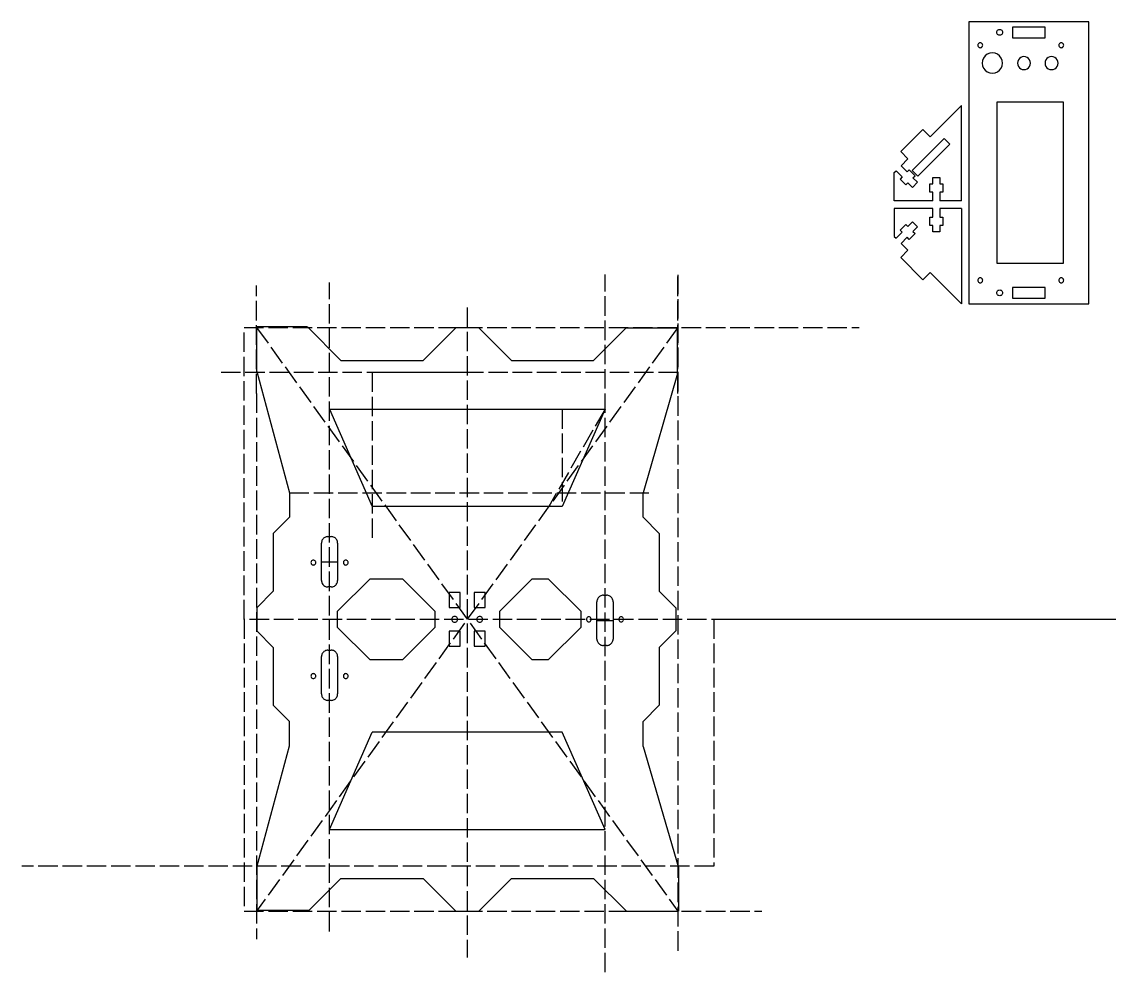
# Model space of a CAD drawing. Header units: inches. Extents: x -1229 to 729, y -736 to 1382.
# Drawn here: x -534 to 137, y -288 to 298 of the extents above; entities that cross this region are included whole.
import ezdxf

# ---------------------------------------------------------------- set-up
doc = ezdxf.new("R2010")
doc.units = ezdxf.units.IN
doc.header["$MEASUREMENT"] = 0
doc.linetypes.add('ACAD_ISO02W100', pattern=[15, 12, -3])
doc.layers.add('extension', color=1, linetype='ACAD_ISO02W100', plot=False)

msp = doc.modelspace()

# ---------------------------------------------------------------- linework, layer by layer
for p, q in [((50.83, 298.15), (50.83, 124.15)), ((124.83, 298.15), (50.83, 298.15)), ((124.83, 124.15), (124.83, 298.15)), ((68.03, 291.61), (68.09, 292.07)), ((68.09, 291.14), (68.03, 291.61)), ((68.09, 292.07), (68.27, 292.51)), ((68.27, 290.71), (68.09, 291.14)), ((68.27, 292.51), (68.55, 292.88)), ((68.55, 290.33), (68.27, 290.71)), ((68.55, 292.88), (68.93, 293.16)), ((68.93, 290.05), (68.55, 290.33)), ((68.93, 293.16), (69.36, 293.34)), ((69.36, 289.87), (68.93, 290.05)), ((69.36, 293.34), (69.83, 293.41)), ((69.83, 289.81), (69.36, 289.87)), ((69.83, 293.41), (70.29, 293.34)), ((70.29, 289.87), (69.83, 289.81)), ((70.29, 293.34), (70.73, 293.16)), ((70.73, 290.05), (70.29, 289.87)), ((70.73, 293.16), (71.1, 292.88)), ((71.1, 290.33), (70.73, 290.05)), ((71.1, 292.88), (71.39, 292.51)), ((71.39, 290.71), (71.1, 290.33)), ((71.39, 292.51), (71.57, 292.07)), ((71.57, 291.14), (71.39, 290.71)), ((71.57, 292.07), (71.63, 291.61)), ((71.63, 291.61), (71.57, 291.14)), ((77.83, 294.91), (77.83, 288.31)), ((97.83, 294.91), (77.83, 294.91)), ((97.83, 288.31), (97.83, 294.91)), ((56.38, 284.04), (56.33, 283.65)), ((56.33, 283.65), (56.38, 283.26)), ((56.53, 284.4), (56.38, 284.04)), ((56.38, 283.26), (56.53, 282.9)), ((56.77, 284.71), (56.53, 284.4)), ((56.53, 282.9), (56.77, 282.59)), ((57.08, 284.95), (56.77, 284.71)), ((56.77, 282.59), (57.08, 282.35)), ((57.44, 285.1), (57.08, 284.95)), ((57.08, 282.35), (57.44, 282.2)), ((57.83, 285.15), (57.44, 285.1)), ((57.44, 282.2), (57.83, 282.15)), ((58.22, 285.1), (57.83, 285.15)), ((57.83, 282.15), (58.22, 282.2)), ((58.58, 284.95), (58.22, 285.1)), ((58.22, 282.2), (58.58, 282.35)), ((58.89, 284.71), (58.58, 284.95)), ((58.58, 282.35), (58.89, 282.59)), ((59.13, 284.4), (58.89, 284.71)), ((58.89, 282.59), (59.13, 282.9)), ((59.28, 284.04), (59.13, 284.4)), ((59.13, 282.9), (59.28, 283.26)), ((59.33, 283.65), (59.28, 284.04)), ((59.28, 283.26), (59.33, 283.65)), ((77.83, 288.31), (97.83, 288.31)), ((106.38, 284.04), (106.33, 283.65)), ((106.33, 283.65), (106.38, 283.26)), ((106.53, 284.4), (106.38, 284.04)), ((106.38, 283.26), (106.53, 282.9)), ((106.77, 284.71), (106.53, 284.4)), ((106.53, 282.9), (106.77, 282.59)), ((107.08, 284.95), (106.77, 284.71)), ((106.77, 282.59), (107.08, 282.35)), ((107.44, 285.1), (107.08, 284.95)), ((107.08, 282.35), (107.44, 282.2)), ((107.83, 285.15), (107.44, 285.1)), ((107.44, 282.2), (107.83, 282.15)), ((108.22, 285.1), (107.83, 285.15)), ((107.83, 282.15), (108.22, 282.2)), ((108.58, 284.95), (108.22, 285.1)), ((108.22, 282.2), (108.58, 282.35)), ((108.89, 284.71), (108.58, 284.95)), ((108.58, 282.35), (108.89, 282.59)), ((109.13, 284.4), (108.89, 284.71)), ((108.89, 282.59), (109.13, 282.9)), ((109.28, 284.04), (109.13, 284.4)), ((109.13, 282.9), (109.28, 283.26)), ((109.33, 283.65), (109.28, 284.04)), ((109.28, 283.26), (109.33, 283.65)), ((59.91, 275.78), (59.29, 274.27)), ((60.91, 277.07), (59.91, 275.78)), ((62.2, 278.06), (60.91, 277.07)), ((63.71, 278.69), (62.2, 278.06)), ((65.33, 278.9), (63.71, 278.69)), ((66.94, 278.69), (65.33, 278.9)), ((68.45, 278.06), (66.94, 278.69)), ((69.75, 277.07), (68.45, 278.06)), ((70.74, 275.78), (69.75, 277.07)), ((71.36, 274.27), (70.74, 275.78)), ((82, 275.48), (81.36, 274.65)), ((82.83, 276.11), (82, 275.48)), ((83.79, 276.51), (82.83, 276.11)), ((84.83, 276.65), (83.79, 276.51)), ((85.86, 276.51), (84.83, 276.65)), ((86.83, 276.11), (85.86, 276.51)), ((87.66, 275.48), (86.83, 276.11)), ((88.29, 274.65), (87.66, 275.48)), ((99, 275.48), (98.36, 274.65)), ((99.83, 276.11), (99, 275.48)), ((100.79, 276.51), (99.83, 276.11)), ((101.83, 276.65), (100.79, 276.51)), ((102.86, 276.51), (101.83, 276.65)), ((103.83, 276.11), (102.86, 276.51)), ((104.66, 275.48), (103.83, 276.11)), ((105.29, 274.65), (104.66, 275.48)), ((59.29, 274.27), (59.08, 272.65)), ((59.08, 272.65), (59.29, 271.03)), ((59.29, 271.03), (59.91, 269.53)), ((59.91, 269.53), (60.91, 268.23)), ((69.75, 268.23), (70.74, 269.53)), ((70.74, 269.53), (71.36, 271.03)), ((71.58, 272.65), (71.36, 274.27)), ((71.36, 271.03), (71.58, 272.65)), ((80.96, 273.69), (80.83, 272.65)), ((80.83, 272.65), (80.96, 271.61)), ((81.36, 274.65), (80.96, 273.69)), ((80.96, 271.61), (81.36, 270.65)), ((81.36, 270.65), (82, 269.82)), ((82, 269.82), (82.83, 269.19)), ((82.83, 269.19), (83.79, 268.79)), ((83.79, 268.79), (84.83, 268.65)), ((84.83, 268.65), (85.86, 268.79)), ((85.86, 268.79), (86.83, 269.19)), ((86.83, 269.19), (87.66, 269.82)), ((87.66, 269.82), (88.29, 270.65)), ((88.69, 273.69), (88.29, 274.65)), ((88.29, 270.65), (88.69, 271.61)), ((88.83, 272.65), (88.69, 273.69)), ((88.69, 271.61), (88.83, 272.65)), ((97.96, 273.69), (97.83, 272.65)), ((97.83, 272.65), (97.96, 271.61)), ((98.36, 274.65), (97.96, 273.69)), ((97.96, 271.61), (98.36, 270.65)), ((98.36, 270.65), (99, 269.82)), ((99, 269.82), (99.83, 269.19)), ((99.83, 269.19), (100.79, 268.79)), ((100.79, 268.79), (101.83, 268.65)), ((101.83, 268.65), (102.86, 268.79)), ((102.86, 268.79), (103.83, 269.19)), ((103.83, 269.19), (104.66, 269.82)), ((104.66, 269.82), (105.29, 270.65)), ((105.69, 273.69), (105.29, 274.65)), ((105.29, 270.65), (105.69, 271.61)), ((105.83, 272.65), (105.69, 273.69)), ((105.69, 271.61), (105.83, 272.65)), ((60.91, 268.23), (62.2, 267.24)), ((62.2, 267.24), (63.71, 266.61)), ((63.71, 266.61), (65.33, 266.4)), ((65.33, 266.4), (66.94, 266.61)), ((66.94, 266.61), (68.45, 267.24)), ((68.45, 267.24), (69.75, 268.23)), ((109.13, 248.65), (68.13, 248.65)), ((68.13, 248.65), (68.13, 149.15)), ((109.13, 149.15), (109.13, 248.65)), ((46.25, 246.56), (26.94, 227.26)), ((46.25, 187.76), (46.25, 246.56)), ((8.74, 218.02), (22.46, 231.74)), ((22.46, 231.74), (26.94, 227.26)), ((35.57, 226.23), (15.77, 206.43)), ((19.29, 202.91), (39.09, 222.71)), ((39.09, 222.71), (35.57, 226.23)), ((13.22, 213.54), (8.74, 218.02)), ((13.22, 213.54), (8.95, 209.27)), ((12.7, 205.52), (8.95, 209.27)), ((4.78, 205.1), (5.84, 206.16)), ((4.78, 187.76), (4.78, 205.1)), ((5.84, 206.16), (9.59, 202.41)), ((9.59, 202.41), (8.32, 201.14)), ((13.97, 206.79), (12.7, 205.52)), ((17.58, 203.19), (13.97, 206.79)), ((15.77, 206.43), (19.29, 202.91)), ((16.31, 201.92), (17.58, 203.19)), ((19.1, 199.12), (16.31, 201.92)), ((28.58, 198.16), (28.58, 202.11)), ((28.58, 202.11), (32.98, 202.11)), ((32.98, 202.11), (32.98, 198.16)), ((8.32, 201.14), (11.92, 197.53)), ((11.92, 197.53), (13.19, 198.8)), ((13.19, 198.8), (15.99, 196.01)), ((15.99, 196.01), (19.1, 199.12)), ((26.78, 193.06), (26.78, 198.16)), ((26.78, 198.16), (28.58, 198.16)), ((32.98, 198.16), (34.78, 198.16)), ((34.78, 198.16), (34.78, 193.06)), ((28.58, 193.06), (26.78, 193.06)), ((28.58, 187.76), (28.58, 193.06)), ((34.78, 193.06), (32.98, 193.06)), ((32.98, 193.06), (32.98, 187.76)), ((28.58, 187.76), (4.78, 187.76)), ((28.59, 182.95), (4.79, 182.95)), ((4.79, 182.95), (4.79, 165.62)), ((28.59, 177.65), (28.59, 182.95)), ((46.25, 187.76), (32.98, 187.76)), ((32.99, 182.95), (32.99, 177.65)), ((46.26, 182.95), (32.99, 182.95)), ((46.26, 182.95), (46.26, 124.15)), ((13.2, 171.91), (16, 174.7)), ((16, 174.7), (19.11, 171.59)), ((26.79, 172.55), (26.79, 177.65)), ((26.79, 177.65), (28.59, 177.65)), ((32.99, 177.65), (34.79, 177.65)), ((34.79, 177.65), (34.79, 172.55)), ((5.85, 164.56), (9.6, 168.3)), ((8.32, 169.58), (11.93, 173.18)), ((9.6, 168.3), (8.32, 169.58)), ((11.93, 173.18), (13.2, 171.91)), ((19.11, 171.59), (16.31, 168.8)), ((16.31, 168.8), (17.59, 167.53)), ((28.59, 172.55), (26.79, 172.55)), ((28.59, 168.6), (28.59, 172.55)), ((32.99, 168.6), (28.59, 168.6)), ((34.79, 172.55), (32.99, 172.55)), ((32.99, 172.55), (32.99, 168.6)), ((4.79, 165.62), (5.85, 164.56)), ((12.71, 165.19), (8.96, 161.44)), ((13.23, 157.17), (8.96, 161.44)), ((13.98, 163.92), (12.71, 165.19)), ((17.59, 167.53), (13.98, 163.92)), ((13.23, 157.17), (8.75, 152.69)), ((8.75, 152.69), (22.47, 138.97)), ((68.13, 149.15), (109.13, 149.15)), ((22.47, 138.97), (26.95, 143.45)), ((46.26, 124.15), (26.95, 143.45)), ((56.38, 139.04), (56.33, 138.65)), ((56.33, 138.65), (56.38, 138.26)), ((56.53, 139.4), (56.38, 139.04)), ((56.38, 138.26), (56.53, 137.9)), ((56.77, 139.71), (56.53, 139.4)), ((56.53, 137.9), (56.77, 137.59)), ((57.08, 139.95), (56.77, 139.71)), ((56.77, 137.59), (57.08, 137.35)), ((57.44, 140.1), (57.08, 139.95)), ((57.08, 137.35), (57.44, 137.2)), ((57.83, 140.15), (57.44, 140.1)), ((57.44, 137.2), (57.83, 137.15)), ((58.22, 140.1), (57.83, 140.15)), ((57.83, 137.15), (58.22, 137.2)), ((58.58, 139.95), (58.22, 140.1)), ((58.22, 137.2), (58.58, 137.35)), ((58.89, 139.71), (58.58, 139.95)), ((58.58, 137.35), (58.89, 137.59)), ((59.13, 139.4), (58.89, 139.71)), ((58.89, 137.59), (59.13, 137.9)), ((59.28, 139.04), (59.13, 139.4)), ((59.13, 137.9), (59.28, 138.26)), ((59.33, 138.65), (59.28, 139.04)), ((59.28, 138.26), (59.33, 138.65)), ((106.38, 139.04), (106.33, 138.65)), ((106.33, 138.65), (106.38, 138.26)), ((106.53, 139.4), (106.38, 139.04)), ((106.38, 138.26), (106.53, 137.9)), ((106.77, 139.71), (106.53, 139.4)), ((106.53, 137.9), (106.77, 137.59)), ((107.08, 139.95), (106.77, 139.71)), ((106.77, 137.59), (107.08, 137.35)), ((107.44, 140.1), (107.08, 139.95)), ((107.08, 137.35), (107.44, 137.2)), ((107.83, 140.15), (107.44, 140.1)), ((107.44, 137.2), (107.83, 137.15)), ((108.22, 140.1), (107.83, 140.15)), ((107.83, 137.15), (108.22, 137.2)), ((108.58, 139.95), (108.22, 140.1)), ((108.22, 137.2), (108.58, 137.35)), ((108.89, 139.71), (108.58, 139.95)), ((108.58, 137.35), (108.89, 137.59)), ((109.13, 139.4), (108.89, 139.71)), ((108.89, 137.59), (109.13, 137.9)), ((109.28, 139.04), (109.13, 139.4)), ((109.13, 137.9), (109.28, 138.26)), ((109.33, 138.65), (109.28, 139.04)), ((109.28, 138.26), (109.33, 138.65)), ((68.03, 130.93), (68.09, 131.39)), ((68.09, 130.46), (68.03, 130.93)), ((68.09, 131.39), (68.27, 131.83)), ((68.27, 130.03), (68.09, 130.46)), ((68.27, 131.83), (68.55, 132.2)), ((68.55, 129.66), (68.27, 130.03)), ((68.55, 132.2), (68.93, 132.49)), ((68.93, 129.37), (68.55, 129.66)), ((68.93, 132.49), (69.36, 132.67)), ((69.36, 129.19), (68.93, 129.37)), ((69.36, 132.67), (69.83, 132.73)), ((69.83, 129.13), (69.36, 129.19)), ((69.83, 132.73), (70.29, 132.67)), ((70.29, 129.19), (69.83, 129.13)), ((70.29, 132.67), (70.73, 132.49)), ((70.73, 129.37), (70.29, 129.19)), ((70.73, 132.49), (71.1, 132.2)), ((71.1, 129.66), (70.73, 129.37)), ((71.1, 132.2), (71.39, 131.83)), ((71.39, 130.03), (71.1, 129.66)), ((71.39, 131.83), (71.57, 131.39)), ((71.57, 130.46), (71.39, 130.03)), ((71.57, 131.39), (71.63, 130.93)), ((71.63, 130.93), (71.57, 130.46)), ((77.83, 134.23), (77.83, 127.63)), ((97.83, 134.23), (77.83, 134.23)), ((77.83, 127.63), (97.83, 127.63)), ((97.83, 127.63), (97.83, 134.23)), ((50.83, 124.15), (124.83, 124.15)), ((-388.69, 82.38), (-388.69, 109.87)), ((-357.35, 109.87), (-388.69, 109.87)), ((-357.25, 109.77), (-336.76, 89.28)), ((-286.04, 89.28), (-265.88, 109.43)), ((-251.64, 109.43), (-265.88, 109.43)), ((-231.49, 89.28), (-251.64, 109.43)), ((-160.76, 109.28), (-180.76, 89.28)), ((-160.67, 109.36), (-129.02, 109.36)), ((-129.02, 81.12), (-129.02, 109.36)), ((-336.76, 89.28), (-286.04, 89.28)), ((-231.49, 89.28), (-180.76, 89.28)), ((-388.69, 82.38), (-368.52, 7.52)), ((-128.99, 81.19), (-150.25, 7.52)), ((-343.76, 59.13), (-173.76, 59.13)), ((-343.76, 59.13), (-317.4, -0.87)), ((-173.76, 59.13), (-200.12, -0.87)), ((-368.52, 7.52), (-368.52, -7.48)), ((-150.25, -7.48), (-150.25, 7.52)), ((-200.12, -0.87), (-317.4, -0.87)), ((-368.52, -7.48), (-378.52, -17.48)), ((-150.25, -7.48), (-140.25, -17.48)), ((-378.52, -17.48), (-378.52, -53.2)), ((-346.76, -20), (-347.2, -20.29)), ((-346.29, -19.77), (-346.76, -20)), ((-345.8, -19.6), (-346.29, -19.77)), ((-345.28, -19.5), (-345.8, -19.6)), ((-344.76, -19.47), (-345.28, -19.5)), ((-344.76, -19.47), (-342.76, -19.47)), ((-342.24, -19.5), (-342.76, -19.47)), ((-341.73, -19.6), (-342.24, -19.5)), ((-341.23, -19.77), (-341.73, -19.6)), ((-340.76, -20), (-341.23, -19.77)), ((-340.33, -20.29), (-340.76, -20)), ((-140.25, -17.48), (-140.25, -53.2)), ((-348.73, -22.95), (-348.76, -23.47)), ((-348.76, -46.47), (-348.76, -23.47)), ((-348.63, -22.43), (-348.73, -22.95)), ((-348.46, -21.94), (-348.63, -22.43)), ((-348.23, -21.47), (-348.46, -21.94)), ((-347.93, -21.03), (-348.23, -21.47)), ((-347.59, -20.64), (-347.93, -21.03)), ((-347.2, -20.29), (-347.59, -20.64)), ((-339.93, -20.64), (-340.33, -20.29)), ((-339.59, -21.03), (-339.93, -20.64)), ((-339.3, -21.47), (-339.59, -21.03)), ((-339.07, -21.94), (-339.3, -21.47)), ((-338.9, -22.43), (-339.07, -21.94)), ((-338.8, -22.95), (-338.9, -22.43)), ((-338.76, -23.47), (-338.8, -22.95)), ((-338.76, -23.47), (-338.76, -46.47)), ((-355.21, -35.09), (-355.26, -35.48)), ((-355.26, -35.48), (-355.21, -35.86)), ((-355.06, -34.73), (-355.21, -35.09)), ((-355.21, -35.86), (-355.06, -36.23)), ((-354.82, -34.41), (-355.06, -34.73)), ((-355.06, -36.23), (-354.82, -36.54)), ((-354.51, -34.18), (-354.82, -34.41)), ((-354.82, -36.54), (-354.51, -36.77)), ((-354.15, -34.03), (-354.51, -34.18)), ((-354.51, -36.77), (-354.15, -36.92)), ((-353.76, -33.98), (-354.15, -34.03)), ((-354.15, -36.92), (-353.76, -36.98)), ((-353.37, -34.03), (-353.76, -33.98)), ((-353.76, -36.98), (-353.37, -36.92)), ((-353.01, -34.18), (-353.37, -34.03)), ((-353.37, -36.92), (-353.01, -36.77)), ((-352.7, -34.41), (-353.01, -34.18)), ((-353.01, -36.77), (-352.7, -36.54)), ((-352.46, -34.73), (-352.7, -34.41)), ((-352.7, -36.54), (-352.46, -36.23)), ((-352.31, -35.09), (-352.46, -34.73)), ((-352.46, -36.23), (-352.31, -35.86)), ((-352.26, -35.48), (-352.31, -35.09)), ((-352.31, -35.86), (-352.26, -35.48)), ((-335.21, -35.09), (-335.26, -35.48)), ((-335.26, -35.48), (-335.21, -35.86)), ((-335.06, -34.73), (-335.21, -35.09)), ((-335.21, -35.86), (-335.06, -36.23)), ((-334.82, -34.41), (-335.06, -34.73)), ((-335.06, -36.23), (-334.82, -36.54)), ((-334.51, -34.18), (-334.82, -34.41)), ((-334.82, -36.54), (-334.51, -36.77)), ((-334.15, -34.03), (-334.51, -34.18)), ((-334.51, -36.77), (-334.15, -36.92)), ((-333.76, -33.98), (-334.15, -34.03)), ((-334.15, -36.92), (-333.76, -36.98)), ((-333.37, -34.03), (-333.76, -33.98)), ((-333.76, -36.98), (-333.37, -36.92)), ((-333.01, -34.18), (-333.37, -34.03)), ((-333.37, -36.92), (-333.01, -36.77)), ((-332.7, -34.41), (-333.01, -34.18)), ((-333.01, -36.77), (-332.7, -36.54)), ((-332.46, -34.73), (-332.7, -34.41)), ((-332.7, -36.54), (-332.46, -36.23)), ((-332.31, -35.09), (-332.46, -34.73)), ((-332.46, -36.23), (-332.31, -35.86)), ((-332.26, -35.48), (-332.31, -35.09)), ((-332.31, -35.86), (-332.26, -35.48)), ((-348.76, -46.47), (-348.73, -46.99)), ((-338.8, -46.99), (-338.76, -46.47)), ((-338.76, -65.48), (-318.76, -45.48)), ((-318.76, -45.48), (-298.76, -45.48)), ((-298.76, -45.48), (-278.76, -65.48)), ((-298.76, -45.48), (-298.69, -45.48)), ((-238.76, -65.48), (-218.76, -45.48)), ((-218.76, -45.48), (-208.76, -45.48)), ((-208.76, -45.48), (-188.76, -65.48)), ((-388.69, -63.37), (-378.52, -53.2)), ((-348.73, -46.99), (-348.63, -47.5)), ((-348.63, -47.5), (-348.46, -48)), ((-348.46, -48), (-348.23, -48.47)), ((-348.23, -48.47), (-347.93, -48.9)), ((-347.93, -48.9), (-347.59, -49.3)), ((-347.59, -49.3), (-347.2, -49.64)), ((-347.2, -49.64), (-346.76, -49.93)), ((-346.76, -49.93), (-346.29, -50.16)), ((-346.29, -50.16), (-345.8, -50.33)), ((-345.8, -50.33), (-345.28, -50.43)), ((-345.28, -50.43), (-344.76, -50.47)), ((-342.76, -50.47), (-344.76, -50.47)), ((-342.76, -50.47), (-342.24, -50.43)), ((-342.24, -50.43), (-341.73, -50.33)), ((-341.73, -50.33), (-341.23, -50.16)), ((-341.23, -50.16), (-340.76, -49.93)), ((-340.76, -49.93), (-340.33, -49.64)), ((-340.33, -49.64), (-339.93, -49.3)), ((-339.93, -49.3), (-339.59, -48.9)), ((-339.59, -48.9), (-339.3, -48.47)), ((-339.3, -48.47), (-339.07, -48)), ((-339.07, -48), (-338.9, -47.5)), ((-338.9, -47.5), (-338.8, -46.99)), ((-130.09, -63.37), (-140.25, -53.2)), ((-269.96, -53.94), (-269.96, -63.14)), ((-263.16, -53.94), (-269.96, -53.94)), ((-263.16, -63.14), (-263.16, -53.94)), ((-254.47, -53.96), (-254.47, -63.16)), ((-247.67, -53.96), (-254.47, -53.96)), ((-247.67, -63.16), (-247.67, -53.96)), ((-198.69, -55.48), (-198.69, -55.55)), ((-178.73, -59.09), (-178.76, -59.61)), ((-178.76, -82.61), (-178.76, -59.61)), ((-178.63, -58.58), (-178.73, -59.09)), ((-178.46, -58.08), (-178.63, -58.58)), ((-178.23, -57.61), (-178.46, -58.08)), ((-177.93, -57.18), (-178.23, -57.61)), ((-177.59, -56.78), (-177.93, -57.18)), ((-177.2, -56.44), (-177.59, -56.78)), ((-176.76, -56.15), (-177.2, -56.44)), ((-176.29, -55.92), (-176.76, -56.15)), ((-175.8, -55.75), (-176.29, -55.92)), ((-175.28, -55.65), (-175.8, -55.75)), ((-174.76, -55.61), (-175.28, -55.65)), ((-174.76, -55.61), (-172.76, -55.61)), ((-172.24, -55.65), (-172.76, -55.61)), ((-171.73, -55.75), (-172.24, -55.65)), ((-171.23, -55.92), (-171.73, -55.75)), ((-170.76, -56.15), (-171.23, -55.92)), ((-170.33, -56.44), (-170.76, -56.15)), ((-169.93, -56.78), (-170.33, -56.44)), ((-169.59, -57.18), (-169.93, -56.78)), ((-169.3, -57.61), (-169.59, -57.18)), ((-169.07, -58.08), (-169.3, -57.61)), ((-168.9, -58.58), (-169.07, -58.08)), ((-168.8, -59.09), (-168.9, -58.58)), ((-168.76, -59.61), (-168.8, -59.09)), ((-168.76, -59.61), (-168.76, -82.61)), ((-388.69, -63.37), (-388.69, -77.61)), ((-338.76, -75.48), (-338.76, -65.48)), ((-278.76, -65.48), (-278.76, -75.48)), ((-269.96, -63.14), (-263.16, -63.14)), ((-254.47, -63.16), (-247.67, -63.16)), ((-238.76, -75.48), (-238.76, -65.48)), ((-188.76, -65.48), (-188.76, -75.48)), ((-130.09, -63.37), (-130.09, -77.61)), ((-268.3, -69.98), (-268.37, -70.44)), ((-268.37, -70.44), (-268.3, -70.91)), ((-268.12, -69.54), (-268.3, -69.98)), ((-268.3, -70.91), (-268.12, -71.34)), ((-267.84, -69.17), (-268.12, -69.54)), ((-268.12, -71.34), (-267.84, -71.71)), ((-267.47, -68.88), (-267.84, -69.17)), ((-267.84, -71.71), (-267.46, -72)), ((-267.03, -68.7), (-267.47, -68.88)), ((-267.46, -72), (-267.03, -72.18)), ((-266.57, -68.64), (-267.03, -68.7)), ((-267.03, -72.18), (-266.56, -72.24)), ((-266.1, -68.7), (-266.57, -68.64)), ((-266.56, -72.24), (-266.1, -72.18)), ((-265.67, -68.88), (-266.1, -68.7)), ((-266.1, -72.18), (-265.66, -72)), ((-265.29, -69.17), (-265.67, -68.88)), ((-265.66, -72), (-265.29, -71.71)), ((-265.01, -69.54), (-265.29, -69.17)), ((-265.29, -71.71), (-265.01, -71.34)), ((-264.83, -69.98), (-265.01, -69.54)), ((-265.01, -71.34), (-264.83, -70.91)), ((-264.77, -70.44), (-264.83, -69.98)), ((-264.83, -70.91), (-264.77, -70.44)), ((-252.81, -69.99), (-252.87, -70.46)), ((-252.87, -70.46), (-252.81, -70.92)), ((-252.63, -69.56), (-252.81, -69.99)), ((-252.81, -70.92), (-252.63, -71.36)), ((-252.34, -69.18), (-252.63, -69.56)), ((-252.63, -71.36), (-252.34, -71.73)), ((-251.97, -68.9), (-252.34, -69.18)), ((-252.34, -71.73), (-251.97, -72.02)), ((-251.53, -68.72), (-251.97, -68.9)), ((-251.97, -72.02), (-251.53, -72.2)), ((-251.07, -68.66), (-251.53, -68.72)), ((-251.53, -72.2), (-251.07, -72.26)), ((-250.6, -68.72), (-251.07, -68.66)), ((-251.07, -72.26), (-250.6, -72.19)), ((-250.17, -68.9), (-250.6, -68.72)), ((-250.6, -72.19), (-250.17, -72.02)), ((-249.79, -69.18), (-250.17, -68.9)), ((-250.17, -72.02), (-249.79, -71.73)), ((-249.51, -69.56), (-249.79, -69.18)), ((-249.79, -71.73), (-249.51, -71.36)), ((-249.33, -69.99), (-249.51, -69.56)), ((-249.51, -71.36), (-249.33, -70.92)), ((-249.27, -70.46), (-249.33, -69.99)), ((-249.33, -70.92), (-249.27, -70.46)), ((-185.21, -70.09), (-185.26, -70.48)), ((-185.26, -70.48), (-185.21, -70.86)), ((-185.06, -69.73), (-185.21, -70.09)), ((-185.21, -70.86), (-185.06, -71.23)), ((-184.82, -69.41), (-185.06, -69.73)), ((-185.06, -71.23), (-184.82, -71.54)), ((-184.51, -69.18), (-184.82, -69.41)), ((-184.82, -71.54), (-184.51, -71.77)), ((-184.15, -69.03), (-184.51, -69.18)), ((-184.51, -71.77), (-184.15, -71.92)), ((-183.76, -68.98), (-184.15, -69.03)), ((-184.15, -71.92), (-183.76, -71.98)), ((-183.37, -69.03), (-183.76, -68.98)), ((-183.76, -71.98), (-183.37, -71.92)), ((-183.01, -69.18), (-183.37, -69.03)), ((-183.37, -71.92), (-183.01, -71.77)), ((-182.7, -69.41), (-183.01, -69.18)), ((-183.01, -71.77), (-182.7, -71.54)), ((-182.46, -69.73), (-182.7, -69.41)), ((-182.7, -71.54), (-182.46, -71.23)), ((-182.31, -70.09), (-182.46, -69.73)), ((-182.46, -71.23), (-182.31, -70.86)), ((-182.26, -70.48), (-182.31, -70.09)), ((-182.31, -70.86), (-182.26, -70.48)), ((-165.21, -70.09), (-165.26, -70.48)), ((-165.26, -70.48), (-165.21, -70.86)), ((-165.06, -69.73), (-165.21, -70.09)), ((-165.21, -70.86), (-165.06, -71.23)), ((-164.82, -69.41), (-165.06, -69.73)), ((-165.06, -71.23), (-164.82, -71.54)), ((-164.51, -69.18), (-164.82, -69.41)), ((-164.82, -71.54), (-164.51, -71.77)), ((-164.15, -69.03), (-164.51, -69.18)), ((-164.51, -71.77), (-164.15, -71.92)), ((-163.76, -68.98), (-164.15, -69.03)), ((-164.15, -71.92), (-163.76, -71.98)), ((-163.37, -69.03), (-163.76, -68.98)), ((-163.76, -71.98), (-163.37, -71.92)), ((-163.01, -69.18), (-163.37, -69.03)), ((-163.37, -71.92), (-163.01, -71.77)), ((-162.7, -69.41), (-163.01, -69.18)), ((-163.01, -71.77), (-162.7, -71.54)), ((-162.46, -69.73), (-162.7, -69.41)), ((-162.7, -71.54), (-162.46, -71.23)), ((-162.46, -69.73), (-162.31, -70.09)), ((-162.31, -70.86), (-162.46, -71.23)), ((-162.26, -70.48), (-162.31, -70.09)), ((-162.31, -70.86), (-162.26, -70.48)), ((-388.69, -77.61), (-378.52, -87.78)), ((-318.76, -95.48), (-338.76, -75.48)), ((-278.76, -75.48), (-298.76, -95.48)), ((-269.96, -77.74), (-269.96, -86.94)), ((-263.16, -77.74), (-269.96, -77.74)), ((-263.16, -86.94), (-263.16, -77.74)), ((-247.67, -77.76), (-254.47, -77.76)), ((-254.47, -77.76), (-254.47, -86.96)), ((-247.67, -86.96), (-247.67, -77.76)), ((-218.76, -95.48), (-238.76, -75.48)), ((-188.76, -75.48), (-208.76, -95.48)), ((-130.09, -77.61), (-140.25, -87.78)), ((-269.96, -86.94), (-263.16, -86.94)), ((-254.47, -86.96), (-247.67, -86.96)), ((-198.69, -85.4), (-198.69, -85.48)), ((-178.76, -82.61), (-178.73, -83.13)), ((-178.73, -83.13), (-178.63, -83.65)), ((-178.63, -83.65), (-178.46, -84.14)), ((-178.46, -84.14), (-178.23, -84.61)), ((-178.23, -84.61), (-177.93, -85.05)), ((-177.93, -85.05), (-177.59, -85.44)), ((-177.59, -85.44), (-177.2, -85.79)), ((-177.2, -85.79), (-176.76, -86.08)), ((-176.76, -86.08), (-176.29, -86.31)), ((-176.29, -86.31), (-175.8, -86.48)), ((-175.8, -86.48), (-175.28, -86.58)), ((-175.28, -86.58), (-174.76, -86.61)), ((-172.76, -86.61), (-174.76, -86.61)), ((-172.76, -86.61), (-172.24, -86.58)), ((-172.24, -86.58), (-171.73, -86.48)), ((-171.73, -86.48), (-171.23, -86.31)), ((-171.23, -86.31), (-170.76, -86.08)), ((-170.76, -86.08), (-170.33, -85.79)), ((-170.33, -85.79), (-169.93, -85.44)), ((-169.93, -85.44), (-169.59, -85.05)), ((-169.59, -85.05), (-169.3, -84.61)), ((-169.3, -84.61), (-169.07, -84.14)), ((-169.07, -84.14), (-168.9, -83.65)), ((-168.9, -83.65), (-168.8, -83.13)), ((-168.8, -83.13), (-168.76, -82.61)), ((-378.52, -87.78), (-378.52, -123.48)), ((-348.73, -92.95), (-348.76, -93.48)), ((-348.76, -116.48), (-348.76, -93.48)), ((-348.63, -92.44), (-348.73, -92.95)), ((-348.46, -91.94), (-348.63, -92.44)), ((-348.23, -91.48), (-348.46, -91.94)), ((-347.93, -91.04), (-348.23, -91.48)), ((-347.59, -90.65), (-347.93, -91.04)), ((-347.2, -90.3), (-347.59, -90.65)), ((-346.76, -90.01), (-347.2, -90.3)), ((-346.29, -89.78), (-346.76, -90.01)), ((-345.8, -89.61), (-346.29, -89.78)), ((-345.28, -89.51), (-345.8, -89.61)), ((-344.76, -89.48), (-345.28, -89.51)), ((-344.76, -89.48), (-342.76, -89.48)), ((-342.24, -89.51), (-342.76, -89.48)), ((-341.73, -89.61), (-342.24, -89.51)), ((-341.23, -89.78), (-341.73, -89.61)), ((-340.76, -90.01), (-341.23, -89.78)), ((-340.33, -90.3), (-340.76, -90.01)), ((-339.93, -90.65), (-340.33, -90.3)), ((-339.59, -91.04), (-339.93, -90.65)), ((-339.3, -91.48), (-339.59, -91.04)), ((-339.07, -91.94), (-339.3, -91.48)), ((-338.9, -92.44), (-339.07, -91.94)), ((-338.8, -92.95), (-338.9, -92.44)), ((-338.76, -93.48), (-338.8, -92.95)), ((-338.76, -93.48), (-338.76, -116.48)), ((-140.25, -87.78), (-140.25, -123.48)), ((-298.76, -95.48), (-318.76, -95.48)), ((-208.76, -95.48), (-218.76, -95.48)), ((-355.21, -105.09), (-355.26, -105.48)), ((-355.26, -105.48), (-355.21, -105.86)), ((-355.06, -104.73), (-355.21, -105.09)), ((-355.21, -105.86), (-355.06, -106.23)), ((-354.82, -104.41), (-355.06, -104.73)), ((-355.06, -106.23), (-354.82, -106.54)), ((-354.51, -104.18), (-354.82, -104.41)), ((-354.82, -106.54), (-354.51, -106.77)), ((-354.15, -104.03), (-354.51, -104.18)), ((-354.51, -106.77), (-354.15, -106.92)), ((-353.76, -103.98), (-354.15, -104.03)), ((-354.15, -106.92), (-353.76, -106.98)), ((-353.37, -104.03), (-353.76, -103.98)), ((-353.76, -106.98), (-353.37, -106.92)), ((-353.01, -104.18), (-353.37, -104.03)), ((-353.37, -106.92), (-353.01, -106.77)), ((-352.7, -104.41), (-353.01, -104.18)), ((-353.01, -106.77), (-352.7, -106.54)), ((-352.46, -104.73), (-352.7, -104.41)), ((-352.7, -106.54), (-352.46, -106.23)), ((-352.31, -105.09), (-352.46, -104.73)), ((-352.46, -106.23), (-352.31, -105.86)), ((-352.26, -105.48), (-352.31, -105.09)), ((-352.31, -105.86), (-352.26, -105.48)), ((-335.21, -105.09), (-335.26, -105.48)), ((-335.26, -105.48), (-335.21, -105.86)), ((-335.06, -104.73), (-335.21, -105.09)), ((-335.21, -105.86), (-335.06, -106.23)), ((-334.82, -104.41), (-335.06, -104.73)), ((-335.06, -106.23), (-334.82, -106.54)), ((-334.51, -104.18), (-334.82, -104.41)), ((-334.82, -106.54), (-334.51, -106.77)), ((-334.15, -104.03), (-334.51, -104.18)), ((-334.51, -106.77), (-334.15, -106.92)), ((-333.76, -103.98), (-334.15, -104.03)), ((-334.15, -106.92), (-333.76, -106.98)), ((-333.37, -104.03), (-333.76, -103.98)), ((-333.76, -106.98), (-333.37, -106.92)), ((-333.01, -104.18), (-333.37, -104.03)), ((-333.37, -106.92), (-333.01, -106.77)), ((-332.7, -104.41), (-333.01, -104.18)), ((-333.01, -106.77), (-332.7, -106.54)), ((-332.46, -104.73), (-332.7, -104.41)), ((-332.7, -106.54), (-332.46, -106.23)), ((-332.31, -105.09), (-332.46, -104.73)), ((-332.46, -106.23), (-332.31, -105.86)), ((-332.26, -105.48), (-332.31, -105.09)), ((-332.31, -105.86), (-332.26, -105.48)), ((-348.76, -116.48), (-348.73, -117)), ((-348.73, -117), (-348.63, -117.51)), ((-348.63, -117.51), (-348.46, -118.01)), ((-348.46, -118.01), (-348.23, -118.48)), ((-348.23, -118.48), (-347.93, -118.91)), ((-347.93, -118.91), (-347.59, -119.3)), ((-347.59, -119.3), (-347.2, -119.65)), ((-347.2, -119.65), (-346.76, -119.94)), ((-346.76, -119.94), (-346.29, -120.17)), ((-346.29, -120.17), (-345.8, -120.34)), ((-345.8, -120.34), (-345.28, -120.44)), ((-345.28, -120.44), (-344.76, -120.48)), ((-342.76, -120.48), (-344.76, -120.48)), ((-342.76, -120.48), (-342.24, -120.44)), ((-342.24, -120.44), (-341.73, -120.34)), ((-341.73, -120.34), (-341.23, -120.17)), ((-341.23, -120.17), (-340.76, -119.94)), ((-340.76, -119.94), (-340.33, -119.65)), ((-340.33, -119.65), (-339.93, -119.3)), ((-339.93, -119.3), (-339.59, -118.91)), ((-339.59, -118.91), (-339.3, -118.48)), ((-339.3, -118.48), (-339.07, -118.01)), ((-339.07, -118.01), (-338.9, -117.51)), ((-338.9, -117.51), (-338.8, -117)), ((-338.8, -117), (-338.76, -116.48)), ((-378.52, -123.48), (-368.52, -133.48)), ((-140.25, -123.48), (-150.25, -133.48)), ((-368.52, -148.48), (-368.52, -133.48)), ((-150.25, -148.89), (-150.25, -133.48)), ((-343.76, -200.08), (-317.4, -140.08)), ((-200.12, -140.08), (-317.4, -140.08)), ((-173.76, -200.08), (-200.12, -140.08)), ((-388.68, -223.32), (-368.52, -148.48)), ((-150.25, -148.89), (-128.37, -223.53)), ((-343.76, -200.08), (-173.76, -200.08)), ((-319.1, -200.18), (-203.1, -200.18)), ((-388.68, -223.32), (-388.68, -250.16)), ((-128.37, -223.53), (-128.37, -250.44)), ((-356.76, -250.31), (-336.76, -230.31)), ((-336.76, -230.31), (-286.04, -230.31)), ((-265.88, -250.46), (-286.04, -230.31)), ((-231.49, -230.31), (-251.64, -250.46)), ((-231.49, -230.31), (-180.76, -230.31)), ((-160.76, -250.31), (-180.76, -230.31)), ((-356.61, -250.16), (-388.68, -250.16)), ((-265.88, -250.46), (-251.64, -250.46)), ((-160.63, -250.44), (-128.37, -250.44))]:
    msp.add_line(p, q)
at = {"layer": 'extension'}
for p, q in [((-173.76, -288.17), (-173.76, 142.2)), ((-128.76, 68.91), (-128.76, 142.11)), ((-128.76, 142.11), (-128.76, -276.08)), ((-388.76, 68.91), (-388.76, 135.36)), ((-343.76, -263.05), (-343.76, 137.25)), ((-258.76, 121.89), (-258.76, -279.06)), ((-396.45, -70.48), (-396.45, 109.52)), ((-396.45, 109.52), (-16.97, 109.52)), ((-128.76, 109.52), (-388.76, -250.48)), ((-388.76, 109.52), (-128.76, -250.48)), ((-128.76, 81.77), (-410.76, 81.77)), ((-258.76, 81.77), (-317.4, 81.77)), ((-317.4, 81.77), (-317.4, -20.4)), ((-388.76, 68.91), (-388.76, -267.76)), ((-173.76, 59.13), (-208.49, -0.87)), ((-200.12, 59.13), (-200.12, -0.87)), ((-368.52, 7.52), (-146.66, 7.52)), ((-348.76, -34.97), (-338.76, -34.97)), ((728.92, -70.48), (-396.67, -70.48)), ((-396.45, -70.48), (-396.45, -250.48)), ((-178.76, -71.11), (-168.76, -71.11)), ((166.12, -70.48), (-106.55, -70.48)), ((-106.55, -70.48), (-106.55, -222.72)), ((-106.55, -222.72), (-533.74, -222.72)), ((-396.45, -250.48), (-77.01, -250.48))]:
    msp.add_line(p, q, dxfattribs=at)

doc.saveas('drawing.dxf')
